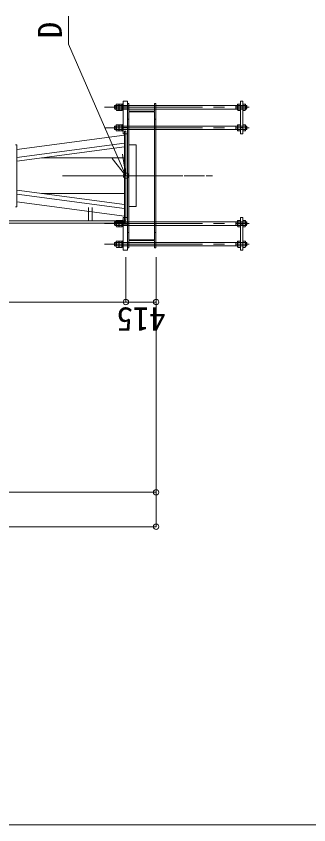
# Model space of a CAD drawing. Units: millimetres at full size, sheet at 1:150; details may follow other scales. Extents: x -30700 to 29919, y -306531 to 293469.
# Drawn here: x 3907 to 7926, y -21667 to -10561 of the extents above; entities that cross this region are included whole.
import ezdxf
from ezdxf.enums import TextEntityAlignment as Align

# ---------------------------------------------------------------- set-up
doc = ezdxf.new("R2010")
doc.units = ezdxf.units.MM
doc.header["$LTSCALE"] = 150
doc.header["$PDMODE"] = 32
doc.header["$PDSIZE"] = 75
doc.linetypes.add('CHAIN1', pattern=[8, 5, -1, 1, -1])
doc.linetypes.add('CHAIN2', pattern=[12, 9, -1, 1, -1])
doc.layers.add('0-0', color=7, linetype='Continuous', lineweight=18)
doc.layers.add('1-0', color=7, linetype='Continuous', lineweight=18)
doc.styles.add('ＭＳ ゴシック', font='')
doc.styles.get('ＭＳ ゴシック').set_extended_font_data('MS Gothic')

msp = doc.modelspace()

# ---------------------------------------------------------------- linework, layer by layer
at = {"layer": '0-0'}
msp.add_line((-30700.2, -21666.9), (29918.9, -21666.9), dxfattribs=at)
at = {"layer": '1-0'}
for p, q in [((4626.5, -10945.6), (4626.5, -10560.9)), ((4626.5, -10945.6), (5413.5, -12752.2)), ((5375.5, -11728.7), (5435.5, -11728.7)), ((5435.5, -11728.7), (5435.5, -12177.7)), ((5435.5, -11762.3), (5435.5, -12752.2)), ((5435.5, -11762.3), (5454.5, -11762.3)), ((5454.5, -11762.3), (5454.5, -11864.1)), ((5806.5, -11762.3), (5806.5, -11864.1)), ((5806.5, -11762.3), (5825.5, -11762.3)), ((5825.5, -13742.2), (5825.5, -11762.3)), ((6985.9, -11728.7), (6985.9, -12177.7)), ((6985.9, -11728.7), (7017.9, -11728.7)), ((7017.9, -11728.7), (7017.9, -12177.7)), ((5454.5, -11864.1), (5806.5, -11864.1)), ((5454.5, -11872.6), (5454.5, -11974.4)), ((5454.5, -11872.6), (5806.5, -11872.6)), ((5435.5, -11974.4), (5454.5, -11974.4)), ((5454.5, -11974.4), (5454.5, -12752.2)), ((5806.5, -11974.4), (5806.5, -12041.7)), ((5375.5, -12089.3), (5435.5, -12089.3)), ((5806.5, -13530), (5806.5, -12041.7)), ((6985.9, -12089.3), (7017.9, -12089.3)), ((5394.5, -12197.2), (3916.5, -12394.1)), ((5394.5, -12142.2), (5413.5, -12142.2)), ((5394.5, -12142.2), (5413.5, -12142.2)), ((5394.5, -12142.2), (5394.5, -12752.2)), ((5413.5, -12142.2), (5413.5, -12752.2)), ((5413.5, -12200.7), (5413.5, -12752.2)), ((6985.9, -12177.7), (7017.9, -12177.7)), ((3916.5, -12327.2), (3897.5, -12327.2)), ((5394.5, -12303.2), (3916.5, -12500.1)), ((3916.5, -13152.2), (3916.5, -12327.2)), ((3916.5, -13107.8), (3916.5, -12352.2)), ((5394.5, -12356.3), (3916.5, -12553.2)), ((3916.5, -13177.2), (3916.5, -12356.4)), ((5454.5, -12329.4), (5554.5, -12329.4)), ((5554.5, -13175.1), (5554.5, -12329.4)), ((5394.5, -12508.1), (4255.2, -12508.1)), ((5413.5, -12752.2), (5226.6, -12517.6)), ((5413.5, -12752.2), (5369, -12455.6)), ((4542.4, -12752.2), (5584.4, -12752.2)), ((5394.5, -13362.2), (5394.5, -12752.2)), ((5413.5, -13326.8), (5413.5, -12752.2)), ((5806.5, -12752.2), (5413.5, -12752.2)), ((5413.5, -13362.2), (5413.5, -12752.2)), ((5435.5, -13742.2), (5435.5, -12752.2)), ((5454.5, -13530), (5454.5, -12752.2)), ((5394.5, -13148.2), (3916.5, -12951.3)), ((5394.5, -13201.2), (3916.5, -13004.3)), ((5394.5, -12996.4), (4255.2, -12996.4)), ((3916.5, -13177.2), (3897.5, -13177.2)), ((5394.5, -13307.3), (3916.5, -13110.4)), ((4898.5, -13367.5), (4898.5, -13189.8)), ((4948.5, -13367.5), (4948.5, -13189.8)), ((5454.5, -13175.1), (5554.5, -13175.1)), ((5435.5, -13775.8), (5435.5, -13326.8)), ((7017.9, -13775.8), (7017.9, -13326.8)), ((2483.5, -13372.2), (5403.5, -13372.2)), ((2483.5, -13402.2), (5403.5, -13402.2)), ((5375.5, -13415.1), (5435.5, -13415.1)), ((5394.5, -13362.2), (5413.5, -13362.2)), ((5403.5, -13402.2), (5403.5, -13372.2)), ((5403.5, -13402.2), (5403.5, -13372.2)), ((6985.9, -13415.1), (7017.9, -13415.1)), ((5435.5, -13530), (5454.5, -13530)), ((5454.5, -13631.9), (5454.5, -13530)), ((5454.5, -13631.9), (5806.5, -13631.9)), ((5454.5, -13742.2), (5454.5, -13640.4)), ((5454.5, -13640.4), (5806.5, -13640.4)), ((5806.5, -13742.2), (5806.5, -13640.4)), ((5435.5, -13742.2), (5454.5, -13742.2)), ((5806.5, -13742.2), (5825.5, -13742.2)), ((5375.5, -13775.8), (5435.5, -13775.8)), ((6985.9, -13775.8), (7017.9, -13775.8))]:
    msp.add_line(p, q, dxfattribs=at)
at = {"layer": '1-0', "color": 2}
for p, q in [((5281, -11775.8), (5285.2, -11768.5)), ((5285.2, -11768.5), (5319, -11768.5)), ((5319, -11775.8), (5323.2, -11768.5)), ((5319, -11768.5), (5319, -11855.1)), ((5323.2, -11768.5), (5357, -11768.5)), ((5357, -11768.5), (5357, -11855.1)), ((5367.5, -11765.8), (5367.5, -11857.8)), ((6947.9, -11775.8), (6952.1, -11768.5)), ((6952.1, -11768.5), (6985.9, -11768.5)), ((6985.9, -11768.5), (6985.9, -11855.1)), ((7017.9, -11855.1), (7017.9, -11768.5)), ((7051.6, -11768.5), (7017.9, -11768.5)), ((7055.9, -11775.8), (7051.6, -11768.5)), ((5260.5, -11787.8), (5255.5, -11792.8)), ((5255.5, -11792.8), (5255.5, -11830.8)), ((5260.5, -11835.8), (5255.5, -11830.8)), ((5455.5, -11790.5), (5257.8, -11790.5)), ((5455.5, -11833.1), (5257.8, -11833.1)), ((5260.5, -11787.8), (5260.5, -11835.8)), ((5260.5, -11787.8), (7070.5, -11787.8)), ((5260.5, -11835.8), (7070.5, -11835.8)), ((5281, -11775.8), (5281, -11847.8)), ((5281, -11847.8), (5285.2, -11855.1)), ((5285.2, -11790.1), (5319, -11790.1)), ((5285.2, -11833.4), (5319, -11833.4)), ((5285.2, -11855.1), (5319, -11855.1)), ((5319, -11775.8), (5319, -11847.8)), ((5319, -11847.8), (5323.2, -11855.1)), ((5323.2, -11790.1), (5357, -11790.1)), ((5323.2, -11833.4), (5357, -11833.4)), ((5323.2, -11855.1), (5357, -11855.1)), ((5357, -11849.3), (5357, -11774.3)), ((5357, -11808.6), (5367.5, -11811.4)), ((5357, -11812.1), (5367.5, -11814.9)), ((5367.5, -11849.3), (5357, -11849.3)), ((5367.5, -11857.8), (5375.5, -11857.8)), ((5455.5, -11835.8), (5455.5, -11787.8)), ((5455.5, -11790.5), (5460.5, -11787.8)), ((5455.5, -11833.1), (5460.5, -11835.8)), ((6925.5, -11790.5), (6920.5, -11787.8)), ((6925.5, -11833.1), (6920.5, -11835.8)), ((6925.5, -11787.8), (6925.5, -11835.8)), ((7073.2, -11790.5), (6925.5, -11790.5)), ((7073.2, -11833.1), (6925.5, -11833.1)), ((6947.9, -11775.8), (6947.9, -11847.8)), ((6947.9, -11847.8), (6952.1, -11855.1)), ((6952.1, -11790.1), (6985.9, -11790.1)), ((6952.1, -11833.4), (6985.9, -11833.4)), ((6952.1, -11855.1), (6985.9, -11855.1)), ((7051.6, -11790.1), (7017.9, -11790.1)), ((7051.6, -11833.4), (7017.9, -11833.4)), ((7051.6, -11855.1), (7017.9, -11855.1)), ((7055.9, -11847.8), (7051.6, -11855.1)), ((7055.9, -11847.8), (7055.9, -11775.8)), ((7070.5, -11835.8), (7070.5, -11787.8)), ((7070.5, -11787.8), (7075.5, -11792.8)), ((7070.5, -11835.8), (7075.5, -11830.8)), ((7075.5, -11830.8), (7075.5, -11792.8)), ((5260.5, -12070.6), (5255.5, -12075.6)), ((5255.5, -12075.6), (5255.5, -12113.6)), ((5455.5, -12073.3), (5257.8, -12073.3)), ((5260.5, -12070.6), (5260.5, -12118.6)), ((5260.5, -12070.6), (7070.5, -12070.6)), ((5281, -12058.6), (5285.2, -12051.3)), ((5281, -12058.6), (5281, -12130.6)), ((5285.2, -12051.3), (5319, -12051.3)), ((5285.2, -12073), (5319, -12073)), ((5319, -12058.6), (5323.2, -12051.3)), ((5319, -12051.3), (5319, -12137.9)), ((5319, -12058.6), (5319, -12130.6)), ((5323.2, -12051.3), (5357, -12051.3)), ((5323.2, -12073), (5357, -12073)), ((5357, -12051.3), (5357, -12137.9)), ((5357, -12132.1), (5357, -12057.1)), ((5357, -12091.5), (5367.5, -12094.3)), ((5357, -12095), (5367.5, -12097.8)), ((5367.5, -12048.6), (5367.5, -12140.6)), ((5455.5, -12118.6), (5455.5, -12070.6)), ((5455.5, -12073.3), (5460.5, -12070.6)), ((6925.5, -12073.3), (6920.5, -12070.6)), ((6925.5, -12070.6), (6925.5, -12118.6)), ((7073.2, -12073.3), (6925.5, -12073.3)), ((6947.9, -12058.6), (6952.1, -12051.3)), ((6947.9, -12058.6), (6947.9, -12130.6)), ((6952.1, -12051.3), (6985.9, -12051.3)), ((6952.1, -12073), (6985.9, -12073)), ((6985.9, -12051.3), (6985.9, -12137.9)), ((7017.9, -12137.9), (7017.9, -12051.3)), ((7051.6, -12051.3), (7017.9, -12051.3)), ((7051.6, -12073), (7017.9, -12073)), ((7055.9, -12058.6), (7051.6, -12051.3)), ((7055.9, -12130.6), (7055.9, -12058.6)), ((7070.5, -12118.6), (7070.5, -12070.6)), ((7070.5, -12070.6), (7075.5, -12075.6)), ((7075.5, -12113.6), (7075.5, -12075.6)), ((5260.5, -12118.6), (5255.5, -12113.6)), ((5455.5, -12115.9), (5257.8, -12115.9)), ((5260.5, -12118.6), (7070.5, -12118.6)), ((5281, -12130.6), (5285.2, -12137.9)), ((5285.2, -12116.3), (5319, -12116.3)), ((5285.2, -12137.9), (5319, -12137.9)), ((5319, -12130.6), (5323.2, -12137.9)), ((5323.2, -12116.3), (5357, -12116.3)), ((5323.2, -12137.9), (5357, -12137.9)), ((5367.5, -12132.1), (5357, -12132.1)), ((5367.5, -12140.6), (5375.5, -12140.6)), ((5455.5, -12115.9), (5460.5, -12118.6)), ((6925.5, -12115.9), (6920.5, -12118.6)), ((7073.2, -12115.9), (6925.5, -12115.9)), ((6947.9, -12130.6), (6952.1, -12137.9)), ((6952.1, -12116.3), (6985.9, -12116.3)), ((6952.1, -12137.9), (6985.9, -12137.9)), ((7051.6, -12116.3), (7017.9, -12116.3)), ((7051.6, -12137.9), (7017.9, -12137.9)), ((7055.9, -12130.6), (7051.6, -12137.9)), ((7070.5, -12118.6), (7075.5, -12113.6)), ((5260.5, -13385.8), (5255.5, -13390.8)), ((5255.5, -13428.8), (5255.5, -13390.8)), ((5260.5, -13433.8), (5255.5, -13428.8)), ((5455.5, -13388.5), (5257.8, -13388.5)), ((5455.5, -13431.1), (5257.8, -13431.1)), ((5260.5, -13433.8), (5260.5, -13385.8)), ((5260.5, -13385.8), (7070.5, -13385.8)), ((5260.5, -13433.8), (7070.5, -13433.8)), ((5281, -13373.8), (5285.2, -13366.5)), ((5281, -13445.8), (5281, -13373.8)), ((5285.2, -13366.5), (5319, -13366.5)), ((5285.2, -13388.2), (5319, -13388.2)), ((5285.2, -13431.5), (5319, -13431.5)), ((5319, -13373.8), (5323.2, -13366.5)), ((5319, -13453.1), (5319, -13366.5)), ((5319, -13445.8), (5319, -13373.8)), ((5323.2, -13366.5), (5357, -13366.5)), ((5323.2, -13388.2), (5357, -13388.2)), ((5323.2, -13431.5), (5357, -13431.5)), ((5357, -13453.1), (5357, -13366.5)), ((5367.5, -13372.4), (5357, -13372.4)), ((5357, -13372.4), (5357, -13447.3)), ((5357, -13409.5), (5367.5, -13406.7)), ((5357, -13413), (5367.5, -13410.2)), ((5367.5, -13363.8), (5375.5, -13363.8)), ((5367.5, -13455.8), (5367.5, -13363.8)), ((5455.5, -13385.8), (5455.5, -13433.8)), ((5455.5, -13388.5), (5460.5, -13385.8)), ((5455.5, -13431.1), (5460.5, -13433.8)), ((6925.5, -13388.5), (6920.5, -13385.8)), ((6925.5, -13431.1), (6920.5, -13433.8)), ((6925.5, -13433.8), (6925.5, -13385.8)), ((7073.2, -13388.5), (6925.5, -13388.5)), ((7073.2, -13431.1), (6925.5, -13431.1)), ((6947.9, -13373.8), (6952.1, -13366.5)), ((6947.9, -13445.8), (6947.9, -13373.8)), ((6952.1, -13366.5), (6985.9, -13366.5)), ((6952.1, -13388.2), (6985.9, -13388.2)), ((6952.1, -13431.5), (6985.9, -13431.5)), ((6985.9, -13453.1), (6985.9, -13366.5)), ((7017.9, -13366.5), (7017.9, -13453.1)), ((7051.6, -13366.5), (7017.9, -13366.5)), ((7051.6, -13388.2), (7017.9, -13388.2)), ((7051.6, -13431.5), (7017.9, -13431.5)), ((7055.9, -13373.8), (7051.6, -13366.5)), ((7055.9, -13373.8), (7055.9, -13445.8)), ((7070.5, -13385.8), (7070.5, -13433.8)), ((7070.5, -13385.8), (7075.5, -13390.8)), ((7070.5, -13433.8), (7075.5, -13428.8)), ((7075.5, -13390.8), (7075.5, -13428.8)), ((5281, -13445.8), (5285.2, -13453.1)), ((5285.2, -13453.1), (5319, -13453.1)), ((5319, -13445.8), (5323.2, -13453.1)), ((5323.2, -13453.1), (5357, -13453.1)), ((6947.9, -13445.8), (6952.1, -13453.1)), ((6952.1, -13453.1), (6985.9, -13453.1)), ((7051.6, -13453.1), (7017.9, -13453.1)), ((7055.9, -13445.8), (7051.6, -13453.1)), ((5281, -13656.7), (5285.2, -13649.4)), ((5281, -13728.7), (5281, -13656.7)), ((5285.2, -13649.4), (5319, -13649.4)), ((5319, -13656.7), (5323.2, -13649.4)), ((5319, -13736), (5319, -13649.4)), ((5319, -13728.7), (5319, -13656.7)), ((5323.2, -13649.4), (5357, -13649.4)), ((5357, -13736), (5357, -13649.4)), ((5367.5, -13655.2), (5357, -13655.2)), ((5357, -13655.2), (5357, -13730.2)), ((5367.5, -13646.7), (5375.5, -13646.7)), ((5367.5, -13738.7), (5367.5, -13646.7)), ((6947.9, -13656.7), (6952.1, -13649.4)), ((6947.9, -13728.7), (6947.9, -13656.7)), ((6952.1, -13649.4), (6985.9, -13649.4)), ((6985.9, -13736), (6985.9, -13649.4)), ((7017.9, -13649.4), (7017.9, -13736)), ((7051.6, -13649.4), (7017.9, -13649.4)), ((7055.9, -13656.7), (7051.6, -13649.4)), ((7055.9, -13656.7), (7055.9, -13728.7)), ((5260.5, -13668.7), (5255.5, -13673.7)), ((5255.5, -13711.7), (5255.5, -13673.7)), ((5260.5, -13716.7), (5255.5, -13711.7)), ((5455.5, -13671.4), (5257.8, -13671.4)), ((5455.5, -13714), (5257.8, -13714)), ((5260.5, -13716.7), (5260.5, -13668.7)), ((5260.5, -13668.7), (7070.5, -13668.7)), ((5260.5, -13716.7), (7070.5, -13716.7)), ((5281, -13728.7), (5285.2, -13736)), ((5285.2, -13671), (5319, -13671)), ((5285.2, -13714.3), (5319, -13714.3)), ((5285.2, -13736), (5319, -13736)), ((5319, -13728.7), (5323.2, -13736)), ((5323.2, -13671), (5357, -13671)), ((5323.2, -13714.3), (5357, -13714.3)), ((5323.2, -13736), (5357, -13736)), ((5357, -13692.3), (5367.5, -13689.5)), ((5357, -13695.8), (5367.5, -13693)), ((5455.5, -13668.7), (5455.5, -13716.7)), ((5455.5, -13671.4), (5460.5, -13668.7)), ((5455.5, -13714), (5460.5, -13716.7)), ((6925.5, -13671.4), (6920.5, -13668.7)), ((6925.5, -13714), (6920.5, -13716.7)), ((6925.5, -13716.7), (6925.5, -13668.7)), ((7073.2, -13671.4), (6925.5, -13671.4)), ((7073.2, -13714), (6925.5, -13714)), ((6947.9, -13728.7), (6952.1, -13736)), ((6952.1, -13671), (6985.9, -13671)), ((6952.1, -13714.3), (6985.9, -13714.3)), ((6952.1, -13736), (6985.9, -13736)), ((7051.6, -13671), (7017.9, -13671)), ((7051.6, -13714.3), (7017.9, -13714.3)), ((7051.6, -13736), (7017.9, -13736)), ((7055.9, -13728.7), (7051.6, -13736)), ((7070.5, -13668.7), (7070.5, -13716.7)), ((7070.5, -13668.7), (7075.5, -13673.7)), ((7070.5, -13716.7), (7075.5, -13711.7)), ((7075.5, -13673.7), (7075.5, -13711.7))]:
    msp.add_line(p, q, dxfattribs=at)
at = {"layer": '1-0', "color": 4, "linetype": 'CHAIN2', "lineweight": 9}
for p, q in [((5117.9, -11811.8), (7108.9, -11811.8)), ((5117.9, -12094.6), (7108.9, -12094.6)), ((5117.9, -13409.8), (7108.9, -13409.8)), ((5117.9, -13692.7), (7108.9, -13692.7))]:
    msp.add_line(p, q, dxfattribs=at)
at = {"layer": '1-0', "color": 4, "linetype": 'CHAIN1', "lineweight": 9}
for p, q in [((5314, -12752.2), (6604.9, -12752.2)), ((5444.5, -12752.2), (6494.9, -12752.2))]:
    msp.add_line(p, q, dxfattribs=at)
at = {"layer": '1-0', "color": 4, "lineweight": 9}
for p, q in [((5413.5, -14487), (5413.5, -13871.1)), ((5828.5, -14487), (5828.5, -13871.1)), ((5413.5, -14487), (-466.5, -14487)), ((5828.5, -14487), (5413.5, -14487)), ((5828.5, -17100.3), (5828.5, -14487)), ((5828.5, -17100.3), (-18106.5, -17100.3)), ((5828.5, -17572.3), (5828.5, -17100.3)), ((5828.5, -17572.3), (-18831.5, -17572.3))]:
    msp.add_line(p, q, dxfattribs=at)
at = {"layer": '1-0', "color": 2}
for points in [[(5367.5, -11765.8), (5375.5, -11765.8), (5375.5, -11857.8)], [(5357, -11774.3), (5367.5, -11774.3), (5367.5, -11849.3)], [(5357, -12057.1), (5367.5, -12057.1), (5367.5, -12132.1)], [(5367.5, -12048.6), (5375.5, -12048.6), (5375.5, -12140.6)], [(5357, -13447.3), (5367.5, -13447.3), (5367.5, -13372.4)], [(5367.5, -13455.8), (5375.5, -13455.8), (5375.5, -13363.8)], [(5357, -13730.2), (5367.5, -13730.2), (5367.5, -13655.2)], [(5367.5, -13738.7), (5375.5, -13738.7), (5375.5, -13646.7)]]:
    msp.add_lwpolyline(points, dxfattribs=at)
at = {"layer": '1-0'}
for points in [[(5375.5, -11728.7), (5375.5, -12177.7), (5435.5, -12177.7)], [(5806.5, -11872.6), (5806.5, -11974.4), (5825.5, -11974.4)], [(5375.5, -13775.8), (5375.5, -13326.8), (5435.5, -13326.8)], [(6985.9, -13775.8), (6985.9, -13326.8), (7017.9, -13326.8)], [(5806.5, -13631.9), (5806.5, -13530), (5825.5, -13530)]]:
    msp.add_lwpolyline(points, dxfattribs=at)
at = {"layer": '1-0', "color": 2}
for centre, radius, start, end in [((5301.1, -11779.3), 19.2, 145.616, 214.38399), ((5339.1, -11779.3), 19.2, 145.616, 214.38399), ((6967.9, -11779.3), 19.2, 145.616, 214.38399), ((7035.8, -11779.3), 19.2, 325.616, 34.38399), ((5353.5, -11811.8), 71.7, 162.41199, 197.588), ((5301.1, -11844.3), 19.2, 145.616, 214.38399), ((5391.5, -11811.8), 71.7, 162.41199, 197.588), ((5339.1, -11844.3), 19.2, 145.616, 214.38399), ((6967.9, -11844.3), 19.2, 145.616, 214.38399), ((7020.4, -11811.8), 71.7, 162.41199, 197.588), ((6983.3, -11811.8), 71.7, 342.41199, 17.588), ((7035.8, -11844.3), 19.2, 325.616, 34.38399), ((5301.1, -12062.1), 19.2, 145.616, 214.38399), ((5353.5, -12094.6), 71.7, 162.41199, 197.588), ((5339.1, -12062.1), 19.2, 145.616, 214.38399), ((5391.5, -12094.6), 71.7, 162.41199, 197.588), ((6967.9, -12062.1), 19.2, 145.616, 214.38399), ((7020.4, -12094.6), 71.7, 162.41199, 197.588), ((7035.8, -12062.1), 19.2, 325.616, 34.38399), ((6983.3, -12094.6), 71.7, 342.41199, 17.588), ((5301.1, -12127.1), 19.2, 145.616, 214.38399), ((5339.1, -12127.1), 19.2, 145.616, 214.38399), ((6967.9, -12127.1), 19.2, 145.616, 214.38399), ((7035.8, -12127.1), 19.2, 325.616, 34.38399), ((5301.1, -13377.4), 19.2, 145.616, 214.38399), ((5353.5, -13409.8), 71.7, 162.41199, 197.588), ((5301.1, -13442.3), 19.2, 145.616, 214.38399), ((5339.1, -13377.4), 19.2, 145.616, 214.38399), ((5391.5, -13409.8), 71.7, 162.41199, 197.588), ((5339.1, -13442.3), 19.2, 145.616, 214.38399), ((6967.9, -13377.4), 19.2, 145.616, 214.38399), ((6967.9, -13442.3), 19.2, 145.616, 214.38399), ((7020.4, -13409.8), 71.7, 162.41199, 197.588), ((7035.8, -13377.4), 19.2, 325.616, 34.38399), ((6983.3, -13409.8), 71.7, 342.41199, 17.588), ((7035.8, -13442.3), 19.2, 325.616, 34.38399), ((5301.1, -13660.2), 19.2, 145.616, 214.38399), ((5339.1, -13660.2), 19.2, 145.616, 214.38399), ((6967.9, -13660.2), 19.2, 145.616, 214.38399), ((7035.8, -13660.2), 19.2, 325.616, 34.38399), ((5353.5, -13692.7), 71.7, 162.41199, 197.588), ((5301.1, -13725.2), 19.2, 145.616, 214.38399), ((5391.5, -13692.7), 71.7, 162.41199, 197.588), ((5339.1, -13725.2), 19.2, 145.616, 214.38399), ((6967.9, -13725.2), 19.2, 145.616, 214.38399), ((7020.4, -13692.7), 71.7, 162.41199, 197.588), ((6983.3, -13692.7), 71.7, 342.41199, 17.588), ((7035.8, -13725.2), 19.2, 325.616, 34.38399)]:
    msp.add_arc(centre, radius, start, end, dxfattribs=at)
at = {"layer": '1-0'}
msp.add_point((5413.5, -12752.2), dxfattribs=at)
at = {"layer": '1-0', "color": 4}
for p in [(5413.5, -14487), (5828.5, -14487), (5828.5, -17100.3), (5828.5, -17572.3)]:
    msp.add_point(p, dxfattribs=at)

# ---------------------------------------------------------------- texts
at = {"layer": '1-0', "style": 'ＭＳ ゴシック'}
for s, rotation, p in [('D', 90, (4633.4, -10863.7)), ('415', 180, (5958.5, -14462))]:
    msp.add_text(s, height=329.9, rotation=rotation, dxfattribs=at).set_placement(p, align=Align.BOTTOM_LEFT)

doc.saveas('drawing.dxf')
